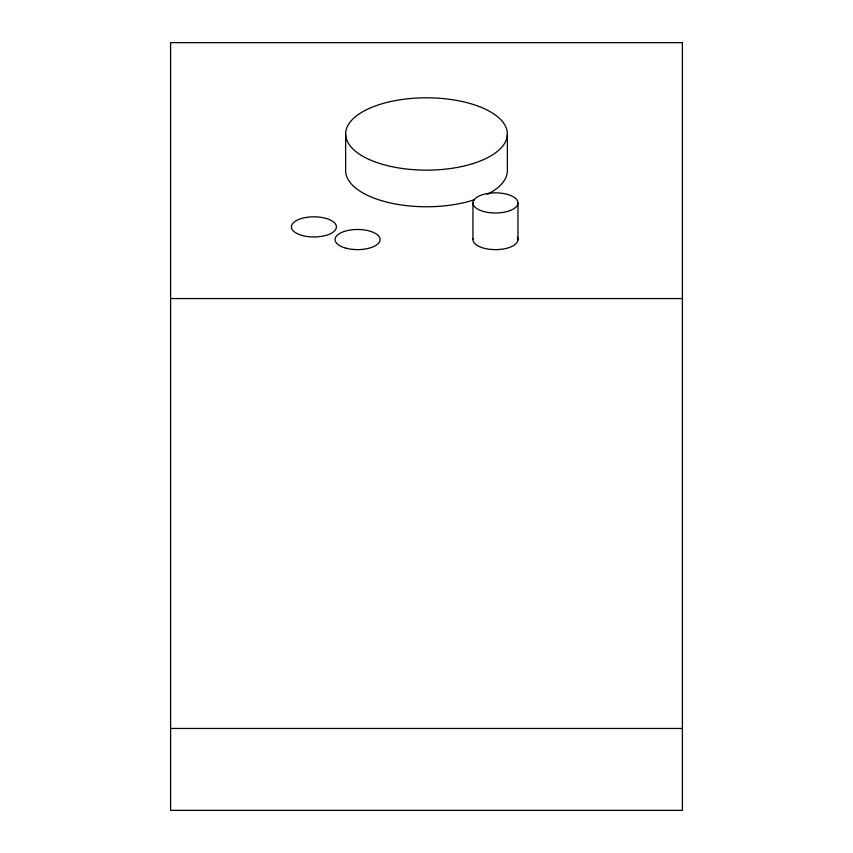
<?xml version="1.0" encoding="UTF-8"?>
<svg xmlns="http://www.w3.org/2000/svg" width="853" height="853" viewBox="0 0 853 853"><rect width="100%" height="100%" fill="white"/><g stroke="black" fill="none" stroke-linecap="round" stroke-linejoin="round"><path stroke-width="1.28" d="M170.6 298.55L682.4 298.55M170.6 728.462L682.4 728.462M517.963 203.121A22.519 10.076 0 0 1 483.822 211.555A22.519 10.076 0 0 1 484.568 194.111A22.519 10.076 0 0 1 517.963 203.121L517.963 239.746M507.364 133.974L507.364 170.6A80.864 36.167 0 0 1 487.287 194.452M472.935 202.737L472.935 239.352M345.636 133.974L345.636 170.6A80.864 36.167 0 0 0 390.056 202.886A80.864 36.167 0 0 0 474.513 199.698M517.366 237.23A22.519 10.076 0 0 1 497.139 249.598A22.519 10.076 0 0 1 473.01 238.723M682.4 42.65L170.6 42.65L170.6 810.35L682.4 810.35L682.4 42.65M302.314 235.535A22.519 10.076 0 0 0 336.423 227.069A22.519 10.076 0 0 0 302.975 218.091A22.519 10.076 0 0 0 302.314 235.535M346.126 248.234A22.519 10.076 0 0 0 380.065 239.64A22.519 10.076 0 0 0 346.457 230.79A22.519 10.076 0 0 0 346.126 248.234M369.317 159.554A80.864 36.167 0 0 0 504.613 143.336A80.864 36.167 0 0 0 405.57 99.044A80.864 36.167 0 0 0 369.317 159.554"/></g></svg>
